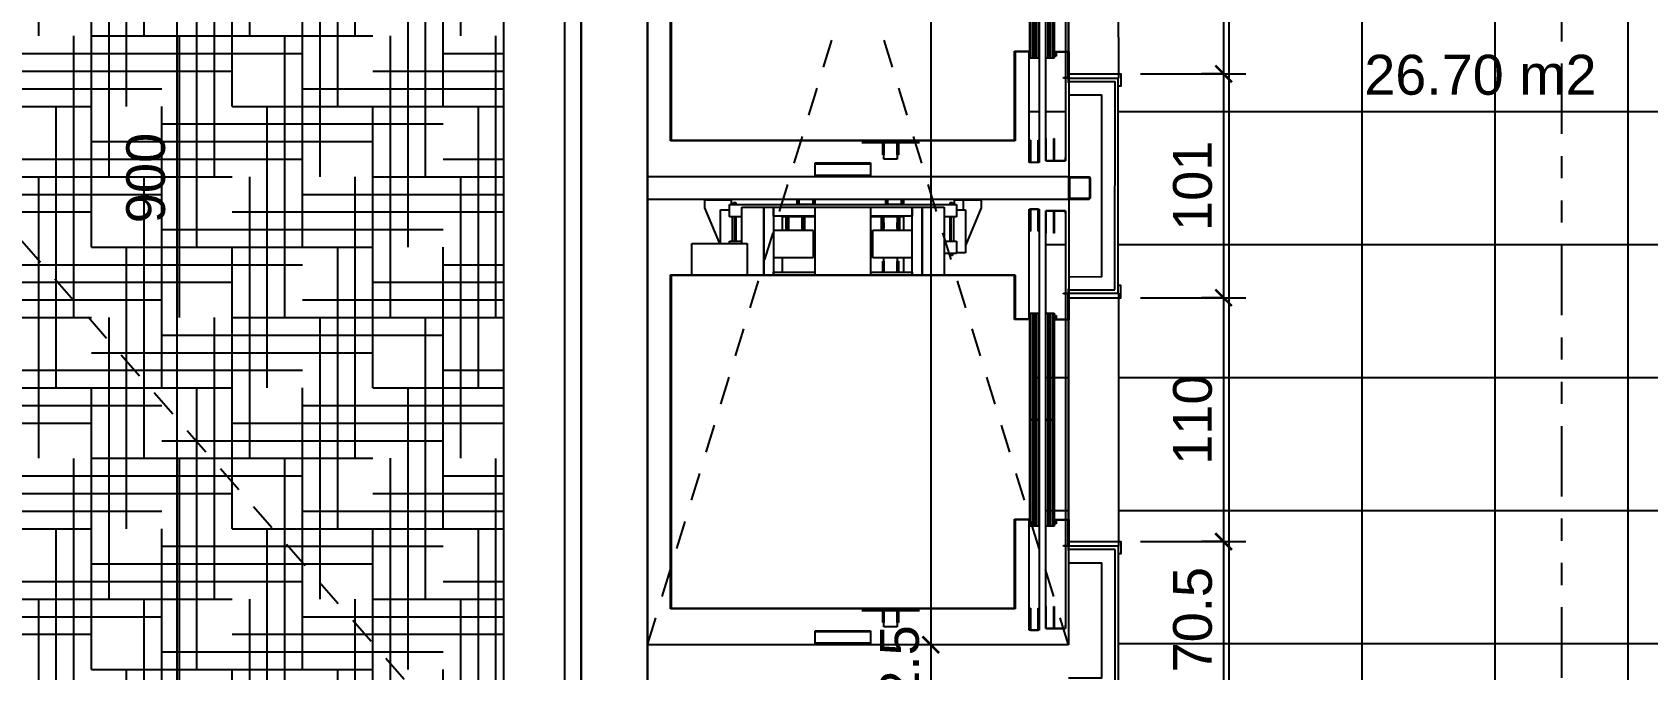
# Model space of a CAD drawing. Header units: millimetres. Extents: x 567.3 to 666.1, y 518.3 to 578.
# Drawn here: x 608.7 to 615.99, y 557.53 to 560.4 of the extents above; entities that cross this region are included whole.
import ezdxf
from ezdxf.enums import TextEntityAlignment as Align

# ---------------------------------------------------------------- set-up
doc = ezdxf.new("R2010")
doc.units = ezdxf.units.MM
doc.header["$LTSCALE"] = 0.01
for name, pattern in [('CONTINUA', [0]), ('TRAZOS', [19.05, 12.7, -6.35]), ('VALS', [63.5, 31.75, -6.35, 6.35, -6.35, 6.35, -6.35])]:
    doc.linetypes.add(name, pattern=pattern)
doc.layers.get('0').update_dxf_attribs({"linetype": 'CONTINUOUS'})
doc.layers.get('DEFPOINTS').update_dxf_attribs({"linetype": 'CONTINUOUS'})
for name, color, linetype in [('100-TEXTOS-SUP', 2, 'CONTINUOUS'), ('ASCENSORES', 1, 'CONTINUOUS'), ('AUXILIAR', 1, 'TRAZOS'), ('COTAS', 7, 'CONTINUOUS'), ('COTAS INTERIORES', 7, 'CONTINUOUS'), ('EJES', 6, 'VALS'), ('ESTRUCTURA', 3, 'CONTINUOUS'), ('JARDIN-TRAMA', 253, 'CONTINUOUS'), ('MUROS', 7, 'CONTINUOUS'), ('PAV-INT-GRANITO', 253, 'CONTINUOUS'), ('PENDIENTES', 252, 'TRAZOS'), ('PERIFLES', 2, 'CONTINUOUS'), ('PLADUR', 2, 'CONTINUOUS'), ('PROYECCION', 4, 'CONTINUOUS'), ('REV-ACERO-INOX', 6, 'CONTINUOUS'), ('REVESTIMIENTOS', 4, 'CONTINUOUS'), ('URBANIZACION', 4, 'CONTINUOUS')]:
    doc.layers.add(name, color=color, linetype=linetype)
doc.styles.add('ARIAL', font='arial.ttf')
doc.styles.add('USOS', font='arial.ttf')
doc.dimstyles.new('GOP1-100', dxfattribs={"dimscale": 0.1, "dimtxt": 1.75, "dimasz": 0.75, "dimexe": 1, "dimexo": 1, "dimgap": 0.5, "dimtad": 1, "dimdec": 1, "dimlfac": 100, "dimdsep": 46, "dimtxsty": 'ARIAL', "dimblk1": 'ARCHTICK', "dimblk2": 'ARCHTICK', "dimsah": 1, "dimcen": 3, "dimdle": 1, "dimclrd": 1, "dimclre": 1, "dimclrt": 256, "dimadec": 0, "dimazin": 0, "dimtfac": 1.5, "dimtdec": 1, "dimtmove": 0, "dimatfit": 0, "dimldrblk": 'ARCHTICK', "dimfxl": 0, "dimtvp": 2.8125, "dimtolj": 1, "dimtzin": 0, "dimarcsym": 0})
pattern_1 = [(0, (607.50004, 555.24694), (0, 0.6), []), (90, (607.50004, 555.24694), (-0.6, 4e-17), [])]

# ---------------------------------------------------------------- blocks, each defined once
blk = doc.blocks.new('_ARCHTICK')
at = {"color": 0, "linetype": 'ByBlock', "const_width": 0.15}
blk.add_lwpolyline([(-0.5, -0.5), (0.5, 0.5)], dxfattribs=at)
blk = doc.blocks.new('*D97')
at = {"layer": 'COTAS INTERIORES', "color": 1, "lineweight": -2, "transparency": 16777216}
for p, q in [((612.753, 563.9719), (612.753, 557.5419)), ((612.773, 563.8719), (612.653, 563.8719)), ((612.773, 557.6419), (612.653, 557.6419))]:
    blk.add_line(p, q, dxfattribs=at)
at = {"layer": 'DEFPOINTS', "color": 0, "transparency": 16777216}
for p in [(613.375, 563.8719), (612.753, 557.6419), (613.375, 557.6419)]:
    blk.add_point(p, dxfattribs=at)
at = {"layer": 'COTAS INTERIORES', "color": 1, "lineweight": -2, "transparency": 16777216, "xscale": 0.07500000000000001, "yscale": 0.07500000000000001, "zscale": 0.07500000000000001}
for p, rotation in [((612.753, 563.8719), 90), ((612.753, 557.6419), 270)]:
    blk.add_blockref('_ARCHTICK', p, dxfattribs=dict(at, rotation=rotation))
at = {"layer": 'COTAS INTERIORES', "transparency": 16777216, "insert": (612.6136, 560.7569), "char_height": 0.175, "attachment_point": 5, "rotation": 90, "style": 'ARIAL'}
blk.add_mtext('\\A1;623', dxfattribs=at)
blk = doc.blocks.new('*D98')
at = {"layer": 'COTAS INTERIORES', "color": 1, "lineweight": -2, "transparency": 16777216}
for p, q in [((612.753, 557.7419), (612.753, 557.3169)), ((612.773, 557.6419), (612.653, 557.6419)), ((612.773, 557.4169), (612.653, 557.4169))]:
    blk.add_line(p, q, dxfattribs=at)
at = {"layer": 'DEFPOINTS', "color": 0, "transparency": 16777216}
for p in [(613.375, 557.6419), (612.753, 557.4169), (613.225, 557.4169)]:
    blk.add_point(p, dxfattribs=at)
at = {"layer": 'COTAS INTERIORES', "color": 1, "lineweight": -2, "transparency": 16777216, "xscale": 0.07500000000000001, "yscale": 0.07500000000000001, "zscale": 0.07500000000000001}
for p, rotation in [((612.753, 557.6419), 90), ((612.753, 557.4169), 270)]:
    blk.add_blockref('_ARCHTICK', p, dxfattribs=dict(at, rotation=rotation))
at = {"layer": 'COTAS INTERIORES', "transparency": 16777216, "insert": (612.6136, 557.4919), "char_height": 0.175, "attachment_point": 5, "rotation": 90, "style": 'ARIAL'}
blk.add_mtext('\\A1;22.5', dxfattribs=at)
blk = doc.blocks.new('A$C58104EDD')
for p, q in [((0.258, -0.049), (0.258, -0.045)), ((0.258, -0.049), (0.378, -0.049)), ((0.258, -0.084), (0.258, -0.049)), ((0.378, -0.049), (0.258, -0.049)), ((0.37, -0.125), (0.37, -0.07)), ((0.37, -0.07), (1.394, -0.07)), ((0.378, -0.045), (0.378, -0.049)), ((0.378, -0.049), (0.378, -0.07)), ((0.388, -0.07), (0.388, -0.06)), ((0.388, -0.06), (0.398, -0.06)), ((0.398, -0.06), (0.398, -0.07)), ((0.675, -0.05), (0.675, -0.045)), ((0.675, -0.07), (0.675, -0.05)), ((0.675, -0.05), (0.683, -0.05)), ((0.683, -0.05), (0.675, -0.05)), ((0.683, -0.07), (0.675, -0.07)), ((0.683, -0.045), (0.683, -0.05)), ((0.683, -0.07), (0.683, -0.045)), ((0.683, -0.05), (0.683, -0.07)), ((0.747, -0.07), (0.683, -0.07)), ((0.747, -0.05), (0.747, -0.045)), ((0.747, -0.045), (0.747, -0.07)), ((0.747, -0.07), (0.747, -0.05)), ((0.747, -0.05), (0.755, -0.05)), ((0.755, -0.05), (0.747, -0.05)), ((0.755, -0.07), (0.747, -0.07)), ((0.755, -0.045), (0.755, -0.05)), ((0.755, -0.05), (0.755, -0.07)), ((1.075, -0.07), (1.075, -0.05)), ((1.083, -0.07), (1.075, -0.07)), ((1.083, -0.07), (1.083, -0.045)), ((1.083, -0.05), (1.083, -0.07)), ((1.147, -0.07), (1.083, -0.07)), ((1.147, -0.045), (1.147, -0.07)), ((1.147, -0.07), (1.147, -0.05)), ((1.155, -0.07), (1.147, -0.07)), ((1.155, -0.05), (1.155, -0.07)), ((1.366, -0.07), (1.366, -0.06)), ((1.366, -0.06), (1.376, -0.06)), ((1.376, -0.06), (1.376, -0.07)), ((1.386, -0.049), (1.386, -0.045)), ((1.386, -0.07), (1.386, -0.049)), ((1.386, -0.049), (1.506, -0.049)), ((1.506, -0.049), (1.386, -0.049)), ((1.394, -0.07), (1.394, -0.125)), ((1.506, -0.045), (1.506, -0.049)), ((1.506, -0.049), (1.506, -0.084)), ((0.3258, -0.245), (0.258, -0.084)), ((0.3295, -0.245), (0.3295, -0.093)), ((0.3295, -0.093), (0.37, -0.093)), ((0.425, -0.125), (0.37, -0.125)), ((0.383, -0.235), (0.383, -0.125)), ((0.393, -0.125), (0.393, -0.235)), ((0.398, -0.125), (0.398, -0.235)), ((0.425, -0.245), (0.425, -0.082)), ((0.425, -0.082), (0.525, -0.082)), ((0.525, -0.387), (0.525, -0.082)), ((0.525, -0.082), (0.569, -0.082)), ((0.525, -0.082), (0.525, -0.387)), ((0.569, -0.082), (0.569, -0.387)), ((0.569, -0.0835), (0.569, -0.082)), ((0.569, -0.082), (0.757, -0.082)), ((0.569, -0.0879), (0.569, -0.0835)), ((0.569, -0.0943), (0.569, -0.0879)), ((0.569, -0.102), (0.569, -0.0943)), ((0.569, -0.1097), (0.569, -0.102)), ((0.569, -0.1161), (0.569, -0.1097)), ((0.569, -0.1205), (0.569, -0.1161)), ((0.569, -0.122), (0.569, -0.1205)), ((0.757, -0.122), (0.569, -0.122)), ((0.607, -0.122), (0.607, -0.1855)), ((0.757, -0.125), (0.607, -0.125)), ((0.626, -0.1855), (0.626, -0.125)), ((0.632, -0.1505), (0.632, -0.125)), ((0.632, -0.125), (0.632, -0.1855)), ((0.637, -0.1343), (0.637, -0.125)), ((0.637, -0.163), (0.637, -0.1343)), ((0.697, -0.125), (0.697, -0.1343)), ((0.697, -0.1343), (0.697, -0.163)), ((0.702, -0.1855), (0.702, -0.125)), ((0.702, -0.125), (0.702, -0.1505)), ((0.708, -0.125), (0.708, -0.1855)), ((0.757, -0.387), (0.757, -0.082)), ((0.757, -0.082), (1.007, -0.082)), ((1.007, -0.082), (1.195, -0.082)), ((1.007, -0.082), (1.007, -0.387)), ((1.195, -0.122), (1.007, -0.122)), ((1.157, -0.125), (1.007, -0.125)), ((1.056, -0.1855), (1.056, -0.125)), ((1.062, -0.125), (1.062, -0.1855)), ((1.062, -0.1505), (1.062, -0.125)), ((1.067, -0.1343), (1.067, -0.125)), ((1.067, -0.163), (1.067, -0.1343)), ((1.127, -0.125), (1.127, -0.1343)), ((1.127, -0.1343), (1.127, -0.163)), ((1.132, -0.125), (1.132, -0.1505)), ((1.132, -0.1855), (1.132, -0.125)), ((1.138, -0.125), (1.138, -0.1855)), ((1.157, -0.1855), (1.157, -0.122)), ((1.195, -0.387), (1.195, -0.082)), ((1.195, -0.082), (1.239, -0.082)), ((1.195, -0.082), (1.195, -0.0835)), ((1.195, -0.0835), (1.195, -0.0879)), ((1.195, -0.0879), (1.195, -0.0943)), ((1.195, -0.0943), (1.195, -0.102)), ((1.195, -0.102), (1.195, -0.1097)), ((1.195, -0.1097), (1.195, -0.1161)), ((1.195, -0.1161), (1.195, -0.1205)), ((1.195, -0.1205), (1.195, -0.122)), ((1.239, -0.082), (1.239, -0.387)), ((1.239, -0.387), (1.239, -0.082)), ((1.239, -0.082), (1.339, -0.082)), ((1.339, -0.082), (1.339, -0.387)), ((1.394, -0.125), (1.339, -0.125)), ((1.366, -0.235), (1.366, -0.125)), ((1.371, -0.235), (1.371, -0.125)), ((1.381, -0.125), (1.381, -0.235)), ((1.394, -0.093), (1.4345, -0.093)), ((1.506, -0.084), (1.4345, -0.2538)), ((1.4345, -0.093), (1.4345, -0.288)), ((1.722, -0.567), (1.722, -0.09)), ((1.722, -0.09), (1.767, -0.09)), ((1.767, -0.09), (1.767, -1.99)), ((1.797, -0.098), (1.887, -0.098)), ((1.8869, -0.0981), (1.7971, -0.0981)), ((1.8869, -0.108), (1.8869, -0.0981)), ((1.887, -0.108), (1.8869, -0.108)), ((1.887, -0.098), (1.887, -0.108)), ((1.887, -0.108), (1.887, -0.47)), ((0.569, -0.1855), (0.747, -0.1855)), ((0.632, -0.1514), (0.632, -0.1505)), ((0.632, -0.1505), (0.637, -0.1505)), ((0.632, -0.1542), (0.632, -0.1514)), ((0.632, -0.1582), (0.632, -0.1542)), ((0.632, -0.163), (0.632, -0.1582)), ((0.632, -0.1678), (0.632, -0.163)), ((0.632, -0.1718), (0.632, -0.1678)), ((0.632, -0.1745), (0.632, -0.1718)), ((0.632, -0.1755), (0.632, -0.1745)), ((0.632, -0.1855), (0.632, -0.1755)), ((0.637, -0.1755), (0.632, -0.1755)), ((0.637, -0.1855), (0.637, -0.163)), ((0.697, -0.1505), (0.702, -0.1505)), ((0.697, -0.163), (0.697, -0.1855)), ((0.702, -0.1755), (0.697, -0.1755)), ((0.702, -0.1505), (0.702, -0.1514)), ((0.702, -0.1514), (0.702, -0.1542)), ((0.702, -0.1542), (0.702, -0.1582)), ((0.702, -0.1582), (0.702, -0.163)), ((0.702, -0.163), (0.702, -0.1678)), ((0.702, -0.1678), (0.702, -0.1718)), ((0.702, -0.1718), (0.702, -0.1745)), ((0.702, -0.1745), (0.702, -0.1755)), ((0.702, -0.1755), (0.702, -0.1855)), ((0.747, -0.1855), (0.747, -0.1903)), ((0.747, -0.1903), (0.747, -0.2038)), ((0.747, -0.2038), (0.747, -0.2241)), ((1.017, -0.1903), (1.017, -0.1855)), ((1.017, -0.1855), (1.195, -0.1855)), ((1.017, -0.2038), (1.017, -0.1903)), ((1.017, -0.2241), (1.017, -0.2038)), ((1.062, -0.1514), (1.062, -0.1505)), ((1.062, -0.1505), (1.067, -0.1505)), ((1.062, -0.1542), (1.062, -0.1514)), ((1.062, -0.1582), (1.062, -0.1542)), ((1.062, -0.163), (1.062, -0.1582)), ((1.062, -0.1678), (1.062, -0.163)), ((1.062, -0.1718), (1.062, -0.1678)), ((1.062, -0.1745), (1.062, -0.1718)), ((1.062, -0.1755), (1.062, -0.1745)), ((1.062, -0.1855), (1.062, -0.1755)), ((1.067, -0.1755), (1.062, -0.1755)), ((1.067, -0.1505), (1.067, -0.1514)), ((1.067, -0.1514), (1.067, -0.1542)), ((1.067, -0.1542), (1.067, -0.1582)), ((1.067, -0.1582), (1.067, -0.163)), ((1.067, -0.163), (1.067, -0.1678)), ((1.067, -0.1855), (1.067, -0.163)), ((1.067, -0.1678), (1.067, -0.1718)), ((1.067, -0.1718), (1.067, -0.1745)), ((1.067, -0.1745), (1.067, -0.1755)), ((1.127, -0.1514), (1.127, -0.1505)), ((1.127, -0.1505), (1.132, -0.1505)), ((1.127, -0.1542), (1.127, -0.1514)), ((1.127, -0.1582), (1.127, -0.1542)), ((1.127, -0.163), (1.127, -0.1582)), ((1.127, -0.1678), (1.127, -0.163)), ((1.127, -0.163), (1.127, -0.1855)), ((1.127, -0.1718), (1.127, -0.1678)), ((1.127, -0.1745), (1.127, -0.1718)), ((1.127, -0.1755), (1.127, -0.1745)), ((1.132, -0.1755), (1.127, -0.1755)), ((1.132, -0.1505), (1.132, -0.1514)), ((1.132, -0.1514), (1.132, -0.1542)), ((1.132, -0.1542), (1.132, -0.1582)), ((1.132, -0.1582), (1.132, -0.163)), ((1.132, -0.163), (1.132, -0.1678)), ((1.132, -0.1678), (1.132, -0.1718)), ((1.132, -0.1718), (1.132, -0.1745)), ((1.132, -0.1745), (1.132, -0.1755)), ((1.132, -0.1755), (1.132, -0.1855)), ((0.2, -0.387), (0.2, -0.245)), ((0.2, -0.245), (0.45, -0.245)), ((0.2, -0.387), (0.2, -0.245)), ((0.2, -0.245), (0.45, -0.245)), ((0.37, -0.245), (0.37, -0.235)), ((0.37, -0.235), (0.425, -0.235)), ((0.45, -0.245), (0.45, -0.387)), ((0.45, -0.245), (0.45, -0.387)), ((0.747, -0.2241), (0.747, -0.248)), ((0.747, -0.228), (0.757, -0.228)), ((0.747, -0.248), (0.747, -0.2719)), ((0.757, -0.268), (0.747, -0.268)), ((0.747, -0.2719), (0.747, -0.2922)), ((0.757, -0.29), (0.747, -0.29)), ((1.007, -0.228), (1.017, -0.228)), ((1.017, -0.268), (1.007, -0.268)), ((1.017, -0.29), (1.007, -0.29)), ((1.017, -0.248), (1.017, -0.2241)), ((1.017, -0.2719), (1.017, -0.248)), ((1.017, -0.2922), (1.017, -0.2719)), ((1.339, -0.235), (1.394, -0.235)), ((1.394, -0.29), (1.339, -0.29)), ((1.366, -0.3), (1.366, -0.29)), ((1.376, -0.29), (1.376, -0.3)), ((1.394, -0.235), (1.394, -0.29)), ((1.4345, -0.288), (1.394, -0.288)), ((0.747, -0.3105), (0.569, -0.3105)), ((0.607, -0.3105), (0.607, -0.374)), ((0.747, -0.2922), (0.747, -0.3057)), ((0.747, -0.3057), (0.747, -0.3105)), ((1.017, -0.3057), (1.017, -0.2922)), ((1.017, -0.3105), (1.017, -0.3057)), ((1.195, -0.3105), (1.017, -0.3105)), ((1.062, -0.3292), (1.062, -0.325)), ((1.062, -0.325), (1.067, -0.325)), ((1.062, -0.3411), (1.062, -0.3292)), ((1.062, -0.3589), (1.062, -0.3411)), ((1.062, -0.374), (1.062, -0.3589)), ((1.067, -0.3107), (1.067, -0.3105)), ((1.067, -0.327), (1.067, -0.3107)), ((1.067, -0.325), (1.067, -0.3292)), ((1.067, -0.3513), (1.067, -0.327)), ((1.067, -0.3292), (1.067, -0.3411)), ((1.067, -0.3411), (1.067, -0.3589)), ((1.067, -0.374), (1.067, -0.3513)), ((1.067, -0.3589), (1.067, -0.374)), ((1.127, -0.3105), (1.127, -0.3107)), ((1.127, -0.3107), (1.127, -0.327)), ((1.127, -0.3292), (1.127, -0.325)), ((1.127, -0.325), (1.132, -0.325)), ((1.127, -0.327), (1.127, -0.3513)), ((1.127, -0.3411), (1.127, -0.3292)), ((1.127, -0.3589), (1.127, -0.3411)), ((1.127, -0.3513), (1.127, -0.374)), ((1.127, -0.374), (1.127, -0.3589)), ((1.132, -0.325), (1.132, -0.3292)), ((1.132, -0.3292), (1.132, -0.3411)), ((1.132, -0.3411), (1.132, -0.3589)), ((1.132, -0.3589), (1.132, -0.374)), ((1.157, -0.374), (1.157, -0.3105)), ((1.376, -0.3), (1.366, -0.3)), ((0.569, -0.3755), (0.569, -0.374)), ((0.569, -0.374), (0.757, -0.374)), ((0.569, -0.3799), (0.569, -0.3755)), ((0.569, -0.3863), (0.569, -0.3799)), ((1.007, -0.374), (1.195, -0.374)), ((1.195, -0.374), (1.195, -0.3755)), ((1.195, -0.3755), (1.195, -0.3799)), ((1.195, -0.3799), (1.195, -0.3863)), ((1.887, -0.473), (1.887, -0.587)), ((1.9, -0.47), (1.9, -0.45)), ((1.7363, -0.56), (1.7363, -1.039)), ((1.7455, -0.56), (1.7455, -1.039)), ((1.7548, -0.56), (1.7548, -1.039)), ((1.8066, -0.56), (1.8066, -1.039)), ((1.8163, -0.56), (1.8163, -1.039)), ((1.8259, -0.56), (1.8259, -1.039)), ((1.887, -0.59), (1.887, -1.49)), ((1.9, -1.49), (1.9, -0.59)), ((1.7363, -1.041), (1.7363, -1.52)), ((1.7455, -1.041), (1.7455, -1.52)), ((1.7548, -1.041), (1.7548, -1.52)), ((1.8066, -1.041), (1.8066, -1.52)), ((1.8163, -1.041), (1.8163, -1.52)), ((1.8259, -1.041), (1.8259, -1.52)), ((1.722, -1.99), (1.722, -1.51)), ((1.797, -1.967), (1.797, -1.5199)), ((1.887, -1.493), (1.887, -1.607)), ((1.887, -1.61), (1.887, -1.967)), ((1.9, -1.63), (1.9, -1.61)), ((1.062, -1.9), (1.062, -1.893)), ((1.067, -1.893), (1.067, -1.9)), ((1.067, -1.9), (1.067, -1.893)), ((1.127, -1.9), (1.127, -1.893)), ((1.127, -1.893), (1.127, -1.9)), ((1.132, -1.893), (1.132, -1.9)), ((0.967, -1.9), (1.227, -1.9)), ((1.062, -1.921), (1.062, -1.9)), ((1.062, -1.9389), (1.062, -1.921)), ((1.062, -1.9508), (1.062, -1.9389)), ((1.062, -1.955), (1.062, -1.9508)), ((1.067, -1.955), (1.062, -1.955)), ((1.067, -1.9), (1.067, -1.921)), ((1.067, -1.9287), (1.067, -1.9)), ((1.067, -1.921), (1.067, -1.9389)), ((1.067, -1.953), (1.067, -1.9287)), ((1.067, -1.9389), (1.067, -1.9508)), ((1.067, -1.9508), (1.067, -1.955)), ((1.067, -1.9693), (1.067, -1.953)), ((1.127, -1.921), (1.127, -1.9)), ((1.127, -1.9), (1.127, -1.9287)), ((1.127, -1.9389), (1.127, -1.921)), ((1.127, -1.9287), (1.127, -1.953)), ((1.127, -1.9508), (1.127, -1.9389)), ((1.127, -1.955), (1.127, -1.9508)), ((1.127, -1.953), (1.127, -1.9693)), ((1.132, -1.955), (1.127, -1.955)), ((1.132, -1.9), (1.132, -1.921)), ((1.132, -1.921), (1.132, -1.9389)), ((1.132, -1.9389), (1.132, -1.9508)), ((1.132, -1.9508), (1.132, -1.955)), ((0.757, -1.996), (0.757, -1.992)), ((0.757, -1.992), (1.007, -1.992)), ((0.757, -2.0485), (0.757, -1.996)), ((0.757, -1.996), (1.007, -1.996)), ((1.007, -1.996), (0.757, -1.996)), ((1.007, -1.992), (1.007, -1.996)), ((1.007, -1.996), (1.007, -2.0485)), ((1.067, -1.975), (1.067, -1.9693)), ((1.127, -1.975), (1.067, -1.975)), ((1.127, -1.9693), (1.127, -1.975)), ((1.767, -1.99), (1.722, -1.99)), ((1.887, -1.982), (1.797, -1.982)), ((1.7971, -1.9819), (1.8869, -1.9819)), ((0.757, -2.055), (0.757, -2.0485)), ((1.007, -2.0485), (0.757, -2.0485)), ((1.007, -2.055), (0.757, -2.055)), ((1.007, -2.0485), (1.007, -2.055))]:
    blk.add_line(p, q)
at = {"layer": 'ASCENSORES'}
for p, q in [((0.258, -0.045), (0.378, -0.045)), ((0.378, -0.045), (0.675, -0.045)), ((0.755, -0.045), (1.075, -0.045)), ((1.075, -0.05), (1.075, -0.045)), ((1.075, -0.05), (1.083, -0.05)), ((1.083, -0.05), (1.075, -0.05)), ((1.083, -0.045), (1.083, -0.05)), ((1.147, -0.05), (1.147, -0.045)), ((1.147, -0.05), (1.155, -0.05)), ((1.155, -0.05), (1.147, -0.05)), ((1.155, -0.045), (1.386, -0.045)), ((1.155, -0.045), (1.155, -0.05)), ((1.386, -0.045), (1.506, -0.045)), ((1.727, -0.19), (1.727, -0.09)), ((1.727, -0.09), (1.764, -0.09)), ((1.728, -0.091), (1.728, -0.19)), ((1.763, -0.091), (1.728, -0.091)), ((1.763, -0.19), (1.763, -0.091)), ((1.764, -0.09), (1.764, -0.19)), ((1.797, -0.108), (1.797, -0.098)), ((1.797, -0.198), (1.797, -0.098)), ((1.797, -0.098), (1.8355, -0.098)), ((1.7971, -0.108), (1.797, -0.108)), ((1.797, -0.56), (1.797, -0.108)), ((1.7971, -0.0981), (1.7971, -0.108)), ((1.798, -0.099), (1.798, -0.198)), ((1.8345, -0.099), (1.798, -0.099)), ((1.8345, -0.198), (1.8345, -0.099)), ((1.8355, -0.098), (1.8355, -0.198)), ((1.728, -0.19), (1.727, -0.19)), ((1.764, -0.19), (1.763, -0.19)), ((1.798, -0.198), (1.797, -0.198)), ((1.8355, -0.198), (1.8345, -0.198)), ((0.104, -0.387), (0.2, -0.387)), ((0.104, -1.893), (0.104, -0.387)), ((0.2, -0.39), (0.107, -0.39)), ((0.107, -0.39), (0.107, -1.89)), ((0.2, -0.387), (1.6585, -0.387)), ((1.6585, -0.39), (0.2, -0.39)), ((1.657, -0.5885), (1.657, -0.3885)), ((1.657, -0.3885), (1.66, -0.3885)), ((1.6585, -0.387), (1.6585, -0.39)), ((1.66, -0.3885), (1.66, -0.5855)), ((1.877, -0.473), (1.877, -0.47)), ((1.877, -0.47), (1.902, -0.47)), ((1.899, -0.473), (1.877, -0.473)), ((1.899, -0.587), (1.899, -0.473)), ((1.902, -0.47), (1.902, -0.59)), ((1.722, -0.5855), (1.722, -0.567)), ((1.722, -0.567), (1.725, -0.567)), ((1.725, -0.567), (1.725, -0.5885)), ((1.727, -1.0389), (1.727, -0.56)), ((1.727, -0.56), (1.764, -0.56)), ((1.764, -0.56), (1.764, -1.0389)), ((1.797, -1.0389), (1.797, -0.56)), ((1.797, -0.56), (1.8355, -0.56)), ((1.8355, -0.56), (1.8355, -1.0389)), ((1.842, -0.59), (1.842, -0.57)), ((1.842, -0.57), (1.845, -0.57)), ((1.845, -0.57), (1.845, -0.587)), ((1.725, -0.5885), (1.657, -0.5885)), ((1.66, -0.5855), (1.722, -0.5855)), ((1.7235, -0.5885), (1.7235, -1.4885)), ((1.902, -0.59), (1.842, -0.59)), ((1.845, -0.587), (1.899, -0.587)), ((1.9, -0.59), (1.9, -1.49)), ((1.764, -1.0389), (1.727, -1.0389)), ((1.727, -1.5199), (1.727, -1.041)), ((1.727, -1.041), (1.764, -1.041)), ((1.764, -1.041), (1.764, -1.5199)), ((1.797, -1.041), (1.797, -1.0389)), ((1.8355, -1.0389), (1.797, -1.0389)), ((1.797, -1.5199), (1.797, -1.041)), ((1.797, -1.041), (1.8355, -1.041)), ((1.8355, -1.041), (1.8355, -1.5199)), ((1.657, -1.4885), (1.725, -1.4885)), ((1.657, -1.89), (1.657, -1.4885)), ((1.722, -1.4915), (1.66, -1.4915)), ((1.66, -1.4915), (1.66, -1.893)), ((1.722, -1.51), (1.722, -1.4915)), ((1.725, -1.51), (1.722, -1.51)), ((1.725, -1.4885), (1.725, -1.51)), ((1.764, -1.5199), (1.727, -1.5199)), ((1.8355, -1.5199), (1.797, -1.5199)), ((1.842, -1.49), (1.902, -1.49)), ((1.842, -1.51), (1.842, -1.49)), ((1.845, -1.51), (1.842, -1.51)), ((1.899, -1.493), (1.845, -1.493)), ((1.845, -1.493), (1.845, -1.51)), ((1.899, -1.607), (1.899, -1.493)), ((1.902, -1.49), (1.902, -1.61)), ((1.877, -1.61), (1.877, -1.607)), ((1.877, -1.607), (1.899, -1.607)), ((1.902, -1.61), (1.877, -1.61)), ((1.66, -1.893), (0.104, -1.893)), ((0.107, -1.89), (1.657, -1.89)), ((1.727, -1.99), (1.727, -1.89)), ((1.727, -1.89), (1.728, -1.89)), ((1.728, -1.89), (1.728, -1.989)), ((1.763, -1.989), (1.763, -1.89)), ((1.763, -1.89), (1.764, -1.89)), ((1.764, -1.89), (1.764, -1.99)), ((1.797, -1.982), (1.797, -1.882)), ((1.797, -1.882), (1.798, -1.882)), ((1.798, -1.882), (1.798, -1.981)), ((1.8345, -1.981), (1.8345, -1.882)), ((1.8345, -1.882), (1.8355, -1.882)), ((1.8355, -1.882), (1.8355, -1.982)), ((1.797, -1.967), (1.7971, -1.967)), ((1.797, -1.982), (1.797, -1.967)), ((1.7971, -1.967), (1.7971, -1.9819)), ((1.8869, -1.967), (1.887, -1.967)), ((1.8869, -1.9819), (1.8869, -1.967)), ((1.887, -1.967), (1.887, -1.982)), ((1.764, -1.99), (1.727, -1.99)), ((1.728, -1.989), (1.763, -1.989)), ((1.8355, -1.982), (1.797, -1.982)), ((1.798, -1.981), (1.8345, -1.981))]:
    blk.add_line(p, q, dxfattribs=at)
blk = doc.blocks.new('*D52')
at = {"layer": 'COTAS', "color": 1, "lineweight": -2, "transparency": 16777216}
for p, q in [((609.3502, 564.3469), (609.3502, 555.1469)), ((610.0502, 564.2469), (609.2502, 564.2469)), ((610.0502, 555.2469), (609.2502, 555.2469))]:
    blk.add_line(p, q, dxfattribs=at)
at = {"layer": 'DEFPOINTS', "color": 0, "transparency": 16777216}
for p in [(611.1, 564.2469), (609.3502, 555.2469), (611.1, 555.2469)]:
    blk.add_point(p, dxfattribs=at)
at = {"layer": 'COTAS', "color": 1, "lineweight": -2, "transparency": 16777216, "xscale": 0.07500000000000001, "yscale": 0.07500000000000001, "zscale": 0.07500000000000001}
for p, rotation in [((609.3502, 564.2469), 90), ((609.3502, 555.2469), 270)]:
    blk.add_blockref('_ARCHTICK', p, dxfattribs=dict(at, rotation=rotation))
at = {"layer": 'COTAS', "transparency": 16777216, "insert": (609.2108, 559.7469), "char_height": 0.175, "attachment_point": 5, "rotation": 90, "style": 'ARIAL'}
blk.add_mtext('\\A1;900', dxfattribs=at)
blk = doc.blocks.new('*D73')
at = {"layer": 'COTAS INTERIORES', "color": 1, "lineweight": -2, "transparency": 16777216}
for p, q in [((614.075, 561.4169), (614.075, 560.1169)), ((614.075, 561.3169), (613.975, 561.3169)), ((614.075, 560.2169), (613.975, 560.2169))]:
    blk.add_line(p, q, dxfattribs=at)
at = {"layer": 'DEFPOINTS', "color": 0, "transparency": 16777216}
for p in [(614.075, 561.3169), (614.075, 560.2169), (614.075, 560.2169)]:
    blk.add_point(p, dxfattribs=at)
at = {"layer": 'COTAS INTERIORES', "color": 1, "lineweight": -2, "transparency": 16777216, "xscale": 0.07500000000000001, "yscale": 0.07500000000000001, "zscale": 0.07500000000000001}
for p, rotation in [((614.075, 561.3169), 90), ((614.075, 560.2169), 270)]:
    blk.add_blockref('_ARCHTICK', p, dxfattribs=dict(at, rotation=rotation))
at = {"layer": 'COTAS INTERIORES', "transparency": 16777216, "insert": (613.9357, 560.7669), "char_height": 0.175, "attachment_point": 5, "rotation": 90, "style": 'ARIAL'}
blk.add_mtext('\\A1;110', dxfattribs=at)
blk = doc.blocks.new('*D74')
at = {"layer": 'COTAS INTERIORES', "color": 1, "lineweight": -2, "transparency": 16777216}
for p, q in [((614.075, 560.3169), (614.075, 559.1069)), ((613.7, 560.2169), (614.175, 560.2169)), ((613.7, 559.2069), (614.175, 559.2069))]:
    blk.add_line(p, q, dxfattribs=at)
at = {"layer": 'DEFPOINTS', "color": 0, "transparency": 16777216}
for p in [(613.6, 560.2169), (613.6, 559.2069), (614.075, 559.2069)]:
    blk.add_point(p, dxfattribs=at)
at = {"layer": 'COTAS INTERIORES', "color": 1, "lineweight": -2, "transparency": 16777216, "xscale": 0.07500000000000001, "yscale": 0.07500000000000001, "zscale": 0.07500000000000001}
for p, rotation in [((614.075, 560.2169), 90), ((614.075, 559.2069), 270)]:
    blk.add_blockref('_ARCHTICK', p, dxfattribs=dict(at, rotation=rotation))
at = {"layer": 'COTAS INTERIORES', "transparency": 16777216, "insert": (613.9357, 559.7119), "char_height": 0.175, "attachment_point": 5, "rotation": 90, "style": 'ARIAL'}
blk.add_mtext('\\A1;101', dxfattribs=at)
blk = doc.blocks.new('*D75')
at = {"layer": 'COTAS INTERIORES', "color": 1, "lineweight": -2, "transparency": 16777216}
for p, q in [((614.075, 559.3069), (614.075, 558.0069)), ((614.075, 559.2069), (613.975, 559.2069)), ((614.075, 558.1069), (613.975, 558.1069))]:
    blk.add_line(p, q, dxfattribs=at)
at = {"layer": 'DEFPOINTS', "color": 0, "transparency": 16777216}
for p in [(614.075, 559.2069), (614.075, 558.1069), (614.075, 558.1069)]:
    blk.add_point(p, dxfattribs=at)
at = {"layer": 'COTAS INTERIORES', "color": 1, "lineweight": -2, "transparency": 16777216, "xscale": 0.07500000000000001, "yscale": 0.07500000000000001, "zscale": 0.07500000000000001}
for p, rotation in [((614.075, 559.2069), 90), ((614.075, 558.1069), 270)]:
    blk.add_blockref('_ARCHTICK', p, dxfattribs=dict(at, rotation=rotation))
at = {"layer": 'COTAS INTERIORES', "transparency": 16777216, "insert": (613.9357, 558.6569), "char_height": 0.175, "attachment_point": 5, "rotation": 90, "style": 'ARIAL'}
blk.add_mtext('\\A1;110', dxfattribs=at)
blk = doc.blocks.new('*D76')
at = {"layer": 'COTAS INTERIORES', "color": 1, "lineweight": -2, "transparency": 16777216}
for p, q in [((614.075, 558.2069), (614.075, 557.3024)), ((613.7, 558.1069), (614.175, 558.1069)), ((613.7, 557.4024), (614.175, 557.4024))]:
    blk.add_line(p, q, dxfattribs=at)
at = {"layer": 'DEFPOINTS', "color": 0, "transparency": 16777216}
for p in [(613.6, 558.1069), (613.6, 557.4024), (614.075, 557.4024)]:
    blk.add_point(p, dxfattribs=at)
at = {"layer": 'COTAS INTERIORES', "color": 1, "lineweight": -2, "transparency": 16777216, "xscale": 0.07500000000000001, "yscale": 0.07500000000000001, "zscale": 0.07500000000000001}
for p, rotation in [((614.075, 558.1069), 90), ((614.075, 557.4024), 270)]:
    blk.add_blockref('_ARCHTICK', p, dxfattribs=dict(at, rotation=rotation))
at = {"layer": 'COTAS INTERIORES', "transparency": 16777216, "insert": (613.9357, 557.7547), "char_height": 0.175, "attachment_point": 5, "rotation": 90, "style": 'ARIAL'}
blk.add_mtext('\\A1;70.5', dxfattribs=at)
blk = doc.blocks.new('A$C16596C2E')
for points in [[(-0.4, -1), (0.4, -1, 0.414214), (0.5, -0.9), (0.5, -0.1, 0.414214), (0.4, 0), (-0.4, 0, 0.414214), (-0.5, -0.1), (-0.5, -0.9, 0.414214)], [(-0.4, -0.96), (0.4, -0.96, 0.414214), (0.46, -0.9), (0.46, -0.1, 0.414214), (0.4, -0.04), (-0.4, -0.04, 0.414214), (-0.46, -0.1), (-0.46, -0.9, 0.414214)]]:
    blk.add_lwpolyline(points, format="xyb", close=True)

msp = doc.modelspace()

# ---------------------------------------------------------------- hatches: boundary and pattern name
at = {"layer": 'JARDIN-TRAMA'}
h = msp.add_hatch(dxfattribs=at)
h.set_pattern_fill('HOUND', color=256, scale=0.05)
h.paths.add_polyline_path([(610.825, 563.8719), (598.7749, 563.8719), (598.7749, 557.3469), (599.1499, 557.3469), (599.1499, 556.9719), (610.825, 556.9719)])
at = {"layer": 'PAV-INT-GRANITO'}
h = msp.add_hatch(dxfattribs=at)
h.set_pattern_fill('_USER', color=256, scale=0.6, double=1, pattern_type=0)
h.set_pattern_definition(pattern_1)
h.paths.add_polyline_path([(613.3619, 557.715), (613.362, 557.7149), (613.362, 557.7299), (613.3619, 557.7299)])
h.paths.add_polyline_path([(613.362, 558.0899), (613.352, 558.0899), (613.352, 558.0869), (613.362, 558.0869)])
h.paths.add_polyline_path([(613.32, 558.2039), (613.32, 558.177), (613.272, 558.177), (613.272, 558.6559), (613.272, 559.1369), (613.272, 559.5889), (613.272, 559.5989), (613.3105, 559.5989), (613.362, 559.5989), (613.362, 559.2269), (613.377, 559.2269), (613.377, 559.1069), (613.375, 558.2039)])
h.paths.add_polyline_path([(613.2817, 558.658), (613.2913, 558.658), (613.2913, 559.1369), (613.2817, 559.1369)], flags=16)
h.paths.add_polyline_path([(613.2817, 558.6559), (613.2817, 558.6559), (613.2913, 558.6559), (613.3009, 558.6559), (613.3009, 558.6559), (613.2913, 558.6559), (613.272, 558.6559)], flags=16)
h.paths.add_polyline_path([(613.3105, 558.6559), (613.3009, 559.1369), (613.3009, 558.6579), (613.3099, 558.2069), (613.3105, 558.2069)], flags=16)
h.paths.add_polyline_path([(613.3105, 559.1099), (613.317, 559.1099), (613.317, 559.1269), (613.3105, 559.1369)], flags=16)
h.paths.add_polyline_path([(613.374, 558.0899), (613.374, 558.2039), (613.375, 559.1069), (613.362, 559.1069), (613.362, 559.2239), (613.374, 559.2239), (613.374, 559.1099), (613.374, 559.1069), (613.375, 559.1069), (613.375, 558.2069)])
h.paths.add_polyline_path([(613.2298, 558.658), (613.239, 558.658), (613.239, 559.1369), (613.2298, 559.1369)])
h.paths.add_polyline_path([(613.197, 559.6069), (613.197, 559.6059), (613.202, 559.6059), (613.202, 559.6069)])
h.paths.add_polyline_path([(613.202, 558.6559), (613.2113, 558.6559), (613.2113, 559.1369), (613.2205, 559.1369), (613.2205, 558.6579), (613.2206, 558.6559), (613.2298, 558.6559), (613.2298, 558.6559), (613.2205, 558.6559)])
h.paths.add_polyline_path([(613.202, 559.1084), (613.132, 559.1084), (613.132, 559.3084), (613.135, 559.3114), (613.135, 559.1114), (613.197, 559.1114), (613.197, 559.1299), (613.202, 559.1369)])
h.paths.add_polyline_path([(613.3095, 559.4989), (613.3105, 559.4989), (613.3105, 559.5979), (613.3095, 559.5979)], flags=16)
h.paths.add_polyline_path([(613.273, 559.4989), (613.273, 559.5979), (613.2721, 559.5988), (613.2721, 559.5889)], flags=16)
h.paths.add_polyline_path([(613.239, 559.5069), (613.238, 559.5069), (613.238, 559.6069), (613.239, 559.6069)])
h.paths.add_polyline_path([(612.9095, 559.6039), (612.869, 559.6039), (612.869, 559.5719), (612.856, 559.5719), (612.856, 559.4619), (612.841, 559.4619), (612.841, 559.5719), (612.869, 559.5719), (612.869, 559.6269), (612.851, 559.6269), (612.851, 559.6369), (612.861, 559.6479), (612.981, 559.6479), (612.981, 559.6129), (612.9095, 559.4431)])
h.paths.add_polyline_path([(613.3619, 559.5988), (613.272, 559.5988), (613.272, 559.5889), (613.2721, 559.5889)], flags=16)
h.paths.add_polyline_path([(613.362, 559.5889), (613.3619, 559.5889), (613.3619, 559.5988), (613.362, 559.5989)], flags=17)
h.paths.add_polyline_path([(613.362, 559.8249), (613.272, 559.8249), (613.272, 559.9249), (613.272, 560.287), (613.272, 560.7659), (613.272, 561.2469), (613.272, 561.6989), (613.272, 561.7089), (613.3105, 561.7089), (613.362, 561.7089), (613.362, 561.3369), (613.377, 561.3369), (613.377, 561.2169), (613.375, 560.3139), (613.374, 560.3139), (613.374, 560.1999), (613.375, 560.1769), (613.375, 560.1969), (613.375, 560.1999), (613.362, 560.1999), (613.362, 559.8399)])
h.paths.add_polyline_path([(613.3105, 559.8249), (613.272, 559.8249), (613.272, 559.8399), (613.273, 559.9249), (613.273, 559.8259), (613.3095, 559.8259), (613.3095, 559.9249), (613.3105, 559.9249)], flags=17)
h.paths.add_polyline_path([(613.197, 560.2969), (613.2, 560.2969), (613.2, 560.3154), (613.197, 560.3154)], flags=17)
h.paths.add_polyline_path([(613.132, 560.3184), (613.132, 559.9169), (613.135, 559.9139), (613.135, 560.3154)], flags=17)
h.paths.add_polyline_path([(613.242, 559.8169), (613.202, 559.8169), (613.197, 559.8169), (613.197, 560.2969), (613.1985, 560.4376), (613.1985, 561.2184), (613.132, 561.2184), (613.132, 561.4184), (613.135, 561.4214), (613.135, 561.2214), (613.197, 561.2214), (613.197, 561.2399), (613.197, 561.7169), (613.239, 561.7169), (613.242, 561.7169)])
h.paths.add_polyline_path([(613.202, 559.8179), (613.202, 559.9169), (613.203, 559.9169), (613.203, 559.8179), (613.238, 559.8179), (613.238, 559.9169), (613.239, 559.9169), (613.239, 559.8179)], flags=16)
h.paths.add_polyline_path([(613.2817, 560.768), (613.2913, 560.768), (613.2913, 561.2469), (613.2817, 561.2469)], flags=16)
h.paths.add_polyline_path([(613.3009, 560.287), (613.3105, 560.287), (613.3105, 560.7659), (613.3009, 560.7659)], flags=16)
h.paths.add_polyline_path([(613.3009, 561.2469), (613.3009, 560.7679), (613.2913, 560.2869), (613.2913, 560.7659)], flags=16)
h.paths.add_polyline_path([(613.3105, 561.2199), (613.317, 561.2199), (613.317, 561.2369), (613.3105, 561.2469)], flags=16)
h.paths.add_polyline_path([(613.32, 560.3169), (613.32, 560.2969), (613.317, 560.2969), (613.317, 560.3169), (613.362, 560.3169), (613.362, 561.2169), (613.362, 561.3339), (613.374, 561.3339), (613.374, 561.2199), (613.374, 561.2169), (613.375, 561.2169), (613.375, 560.3169)], flags=16)
h.paths.add_polyline_path([(613.2205, 560.768), (613.2298, 560.768), (613.2298, 561.2469), (613.2205, 561.2469)], flags=16)
h.paths.add_polyline_path([(613.2113, 560.287), (613.2205, 560.287), (613.2205, 560.7659), (613.2113, 560.7659)], flags=16)
h.paths.add_polyline_path([(612.814, 561.6819), (612.869, 561.6819), (612.869, 561.7369), (612.851, 561.7369), (612.851, 561.7469), (612.861, 561.7579), (612.981, 561.7579), (612.981, 561.7229), (612.9095, 561.5531), (612.9095, 561.5189), (612.869, 561.5189), (612.869, 561.5169), (612.851, 561.5169), (612.851, 561.5069), (612.841, 561.5069), (612.814, 561.5169)])
h.paths.add_polyline_path([(613.3095, 561.6089), (613.3105, 561.6089), (613.3105, 561.7079), (613.3095, 561.7079)], flags=16)
h.paths.add_polyline_path([(613.273, 561.6089), (613.273, 561.7079), (613.2721, 561.7088), (613.2721, 561.6989)], flags=16)
h.paths.add_polyline_path([(613.239, 561.6169), (613.238, 561.6169), (613.238, 561.7159), (613.203, 561.7159), (613.203, 561.6169), (613.202, 561.6169), (613.202, 561.7159), (613.239, 561.7159)], flags=16)
h.paths.add_polyline_path([(612.846, 561.5719), (612.846, 561.6819), (612.856, 561.6819), (612.856, 561.5719)], flags=16)
h.paths.add_polyline_path([(613.3619, 561.7088), (613.272, 561.7088), (613.272, 561.6989), (613.2721, 561.6989)], flags=16)
h.paths.add_polyline_path([(613.362, 561.6989), (613.3619, 561.6989), (613.3619, 561.7088), (613.362, 561.7089)], flags=17)
h.paths.add_polyline_path([(613.2913, 562.878), (613.3009, 562.878), (613.3009, 563.3569), (613.2913, 563.3569)], flags=17)
h.paths.add_polyline_path([(613.2817, 562.397), (613.2913, 562.397), (613.2913, 562.8759), (613.2817, 562.8759)], flags=17)
h.paths.add_polyline_path([(613.362, 562.3069), (613.362, 562.3099), (613.352, 562.3099), (613.352, 562.3069)], flags=17)
h.paths.add_polyline_path([(613.362, 561.9349), (613.272, 561.9349), (613.272, 562.0349), (613.272, 562.397), (613.272, 562.8759), (613.272, 563.3569), (613.2817, 563.3569), (613.2817, 562.8779), (613.272, 562.397), (613.272, 562.0349), (613.273, 562.0349), (613.273, 561.9359), (613.3095, 561.9359), (613.3095, 562.0349), (613.3105, 562.0349), (613.3105, 561.935), (613.3619, 561.935), (613.3619, 561.9499), (613.362, 561.9499)])
h.paths.add_polyline_path([(613.272, 561.9349), (613.272, 561.9499), (613.2721, 561.9499), (613.2721, 561.9349)], flags=17)
h.paths.add_polyline_path([(613.197, 562.4069), (613.2, 562.4069), (613.2, 562.4254), (613.197, 562.4254)], flags=17)
h.paths.add_polyline_path([(613.132, 562.4284), (613.132, 562.0269), (613.135, 562.0239), (613.135, 562.4254)])
h.paths.add_polyline_path([(613.202, 562.878), (613.202, 562.8759), (613.2113, 562.8759), (613.2113, 562.878)], flags=17)
h.paths.add_polyline_path([(613.2205, 562.397), (613.2205, 562.8759), (613.2205, 563.3569), (613.239, 563.3569), (613.239, 562.878), (613.239, 562.397), (613.197, 562.397), (613.197, 561.9279), (613.202, 561.9279), (613.202, 562.0269), (613.197, 562.4069), (613.197, 562.397)])
h.paths.add_polyline_path([(613.238, 561.9269), (613.238, 562.0269), (613.239, 562.0269), (613.239, 561.9269)])
h.paths.add_polyline_path([(613.3105, 563.3299), (613.317, 563.3299), (613.317, 563.3469), (613.3105, 563.3569)], flags=17)
h.paths.add_polyline_path([(613.32, 562.4239), (613.32, 562.4069), (613.3105, 562.397), (613.3105, 562.4269), (613.362, 562.4269), (613.362, 563.3269), (613.362, 563.4439), (613.352, 563.4439), (613.352, 563.4469), (613.3619, 563.8053), (613.3619, 563.8188), (613.362, 563.8189), (613.362, 563.4469), (613.377, 563.4469), (613.377, 563.3269), (613.375, 562.4239)])
h.paths.add_polyline_path([(613.374, 562.3099), (613.374, 562.4239), (613.375, 563.3269), (613.374, 563.3269), (613.374, 563.4469), (613.375, 563.4469), (613.374, 563.3269), (613.375, 563.3269), (613.375, 562.4269)])
h.paths.add_polyline_path([(617.1, 546.6769), (616.5, 546.6769), (616.5, 550.8769), (617.1, 550.8769)], flags=16)
h.paths.add_polyline_path([(617.1, 550.8769), (616.8, 550.8769), (616.8, 554.2769), (617.4, 554.2769), (617.4, 545.4769), (616.8, 545.4769), (616.8, 546.6769), (617.1, 546.6769)], flags=16)
h.paths.add_polyline_path([(617.1, 554.2769), (616.8, 554.9769), (617.4, 554.9769)], flags=16)
h.paths.add_polyline_path([(617.4, 555.0519), (617.4, 554.9769), (616.8, 554.9769), (616.8, 555.0519)], flags=16)
h.paths.add_polyline_path([(616.8, 554.2769), (616.8, 554.9769), (617.1, 554.2769)], flags=16)
h.paths.add_polyline_path([(617.4, 554.2769), (617.1, 554.2769), (617.4, 554.9769)], flags=16)
h.paths.add_polyline_path([(610.4924, 552.7545), (610.4924, 553.4545), (611.3924, 553.4545), (611.3924, 552.7545)], flags=16)
h.paths.add_polyline_path([(611.3424, 553.6045), (611.3424, 553.4545), (610.4924, 553.4545), (610.4924, 552.7545), (611.3424, 552.7545), (611.3424, 552.6045), (610.3424, 552.6045), (610.3424, 553.6045)], flags=16)
h.paths.add_polyline_path([(610.3424, 552.5545), (610.6424, 552.5545), (610.6424, 552.2545), (610.3424, 552.2545)], flags=16)
h.paths.add_polyline_path([(614.2424, 546.4393), (614.2424, 545.9393), (612.2424, 545.9393), (612.2424, 546.4393)], flags=16)
h.paths.add_polyline_path([(611.8924, 544.4393), (611.8924, 545.3393), (612.7758, 545.3393), (612.7758, 544.4393)], flags=16)
h.paths.add_polyline_path([(612.7758, 544.4393), (612.7758, 545.3393), (613.7091, 545.3393), (613.7091, 544.4393)], flags=16)
h.paths.add_polyline_path([(614.5924, 544.4393), (613.7091, 544.4393), (613.7091, 545.3393), (614.5924, 545.3393)], flags=16)
h.paths.add_polyline_path([(614.5924, 545.2893), (614.7424, 545.2893), (614.7424, 544.2893), (611.7424, 544.2893), (611.7424, 545.2893), (611.8924, 545.2893), (611.8924, 544.4393), (614.5924, 544.4393)], flags=16)
h.paths.add_polyline_path([(610.4924, 544.4393), (610.4924, 545.3393), (611.1924, 545.3393), (611.1924, 544.4393)], flags=16)
h.paths.add_polyline_path([(610.4924, 544.4393), (611.1924, 544.4393), (611.1924, 545.2893), (611.3424, 545.2893), (611.3424, 544.2893), (610.3424, 544.2893), (610.3424, 545.2893), (610.4924, 545.2893)], flags=16)
h.paths.add_polyline_path([(611.6924, 544.2893), (611.3924, 544.2893), (611.3924, 544.5893), (611.6924, 544.5893)], flags=16)
h.paths.add_polyline_path([(615.9924, 544.4393), (615.2924, 544.4393), (615.2924, 545.3393), (615.9924, 545.3393)], flags=16)
h.paths.add_polyline_path([(616.1424, 545.2893), (616.1424, 544.2893), (615.1424, 544.2893), (615.1424, 545.2893), (615.2924, 545.2893), (615.2924, 544.4393), (615.9924, 544.4393), (615.9924, 545.2893)], flags=16)
h.paths.add_polyline_path([(614.7924, 544.5893), (615.0924, 544.5893), (615.0924, 544.2893), (614.7924, 544.2893)], flags=16)
edge = h.paths.add_edge_path(flags=16)
edge.add_line((617.5045, 549.1219), (617.9045, 549.1219))
edge.add_arc((617.9045, 549.0719), 0.05, 0, 90, ccw=False)
edge.add_line((617.9545, 549.0719), (617.9545, 548.7219))
edge.add_arc((617.9045, 548.7219), 0.05, 270, 360, ccw=False)
edge.add_line((617.9045, 548.6719), (617.5045, 548.6719))
edge.add_line((617.5045, 548.6719), (617.5045, 549.1219))
edge = h.paths.add_edge_path(flags=16)
edge.add_line((617.9045, 549.1219), (617.662, 549.1219))
edge.add_line((617.662, 549.1219), (617.662, 549.2519))
edge.add_line((617.662, 549.2519), (618.0345, 549.2519))
edge.add_arc((618.0345, 549.2019), 0.05, 0, 90, ccw=False)
edge.add_line((618.0845, 549.2019), (618.0845, 548.5919))
edge.add_arc((618.0345, 548.5919), 0.05, 270, 360, ccw=False)
edge.add_line((618.0345, 548.5419), (617.662, 548.5419))
edge.add_line((617.662, 548.5419), (617.662, 548.6719))
edge.add_line((617.662, 548.6719), (617.9045, 548.6719))
edge.add_arc((617.9045, 548.7219), 0.05, 270, 360)
edge.add_line((617.9545, 548.7219), (617.9545, 549.0719))
edge.add_arc((617.9045, 549.0719), 0.05, 0, 90)
h.paths.add_polyline_path([(616.695, 562.152), (616.695, 562.1518), (616.695, 562.1518)])
h.paths.add_polyline_path([(618.301, 545.7976), (618.401, 545.7976), (618.401, 545.0476), (618.301, 545.0476)], flags=16)
edge = h.paths.add_edge_path()
edge.add_line((610.065, 547.4819), (610.065, 547.4119))
edge.add_line((610.065, 547.4119), (609.9352, 547.4119))
edge.add_line((609.9352, 547.4119), (609.935, 545.6819))
edge.add_line((609.935, 545.6819), (610.0175, 545.6819))
edge.add_line((610.0175, 545.6819), (610.1, 545.6819))
edge.add_line((610.1, 545.6819), (610.1, 545.6119))
edge.add_line((610.1, 545.6119), (610.1, 545.0819))
edge.add_line((610.1, 545.0819), (610.1, 545.0119))
edge.add_line((610.1, 545.0119), (610.1, 544.0469))
edge.add_line((610.1, 544.0469), (619.3, 544.0469))
edge.add_line((619.3, 544.0469), (619.3, 555.2119))
edge.add_line((619.3, 555.2119), (619.3, 555.2469))
edge.add_line((619.3, 555.2469), (618.59, 555.2469))
edge.add_line((618.59, 555.2469), (618.5045, 555.2469))
edge.add_line((618.5045, 555.2469), (618.5045, 555.2369))
edge.add_line((618.5045, 555.2369), (617.5355, 555.2369))
edge.add_line((617.5355, 555.2369), (617.5355, 555.2469))
edge.add_line((617.5355, 555.2469), (616.725, 555.2469))
edge.add_line((616.725, 555.2469), (613.6, 555.2469))
edge.add_line((613.6, 555.2469), (612.8196, 555.2469))
edge.add_line((612.8196, 555.2469), (612.8196, 555.2469))
edge.add_line((612.8196, 555.2469), (612.6096, 555.2469))
edge.add_line((612.6096, 555.2469), (611.8506, 555.2369))
edge.add_line((611.8506, 555.2369), (611.8506, 555.2469))
edge.add_line((611.8506, 555.2469), (611.3, 555.247))
edge.add_line((611.3, 555.247), (611.3, 555.212))
edge.add_line((611.3, 555.212), (611.3, 554.6119))
edge.add_line((611.3, 554.6119), (611.3, 553.847))
edge.add_line((611.3, 553.847), (610.1, 553.8469))
edge.add_line((610.1, 553.8469), (610.1, 552.2819))
edge.add_line((610.1, 552.2819), (610.1, 552.2119))
edge.add_line((610.1, 552.2119), (610.0175, 552.2119))
edge.add_line((610.0175, 552.2119), (609.9352, 552.2119))
edge.add_line((609.9352, 552.2119), (609.9352, 550.4819))
edge.add_line((609.9352, 550.4819), (610.1, 550.4819))
edge.add_line((610.1, 550.4819), (610.1, 550.4119))
edge.add_line((610.1, 550.4119), (609.9352, 550.4119))
edge.add_line((609.9352, 550.4119), (609.9352, 550.3969))
edge.add_arc((609.9099, 548.947), 1.4502, -89.00214, 89.00214, ccw=False)
edge.add_line((609.9352, 547.4971), (609.9352, 547.482))
edge.add_line((609.9352, 547.482), (610.065, 547.4819))
h = msp.add_hatch(dxfattribs=at)
h.set_pattern_fill('_USER', color=256, scale=0.6, double=1, pattern_type=0)
h.set_pattern_definition(pattern_1)
h.paths.add_polyline_path([(613.6, 563.7969), (616.725, 563.7969), (616.725, 555.2469), (613.6, 555.2469)])

# ---------------------------------------------------------------- linework, layer by layer
at = {"layer": 'AUXILIAR'}
for points in [[(613.375, 557.6419), (611.475, 563.8719)], [(611.475, 557.6419), (613.375, 563.8719)]]:
    msp.add_lwpolyline(points, dxfattribs=at)
at = {"layer": 'EJES'}
msp.add_line((615.6, 574.1607), (615.6, 534.7146), dxfattribs=at)
at = {"layer": 'ESTRUCTURA', "linetype": 'CONTINUA'}
for p, q in [((611.175, 564.1719), (611.175, 555.8719)), ((611.475, 555.8719), (611.475, 563.8719))]:
    msp.add_line(p, q, dxfattribs=at)
msp.add_lwpolyline([(611.475, 563.8719), (611.475, 555.8719), (611.6251, 555.8719), (611.6251, 555.322), (611.1751, 555.322), (611.175, 564.1719)], dxfattribs=at)
at = {"layer": 'MUROS'}
for p, q in [((613.377, 560.1969), (613.377, 559.227)), ((613.377, 560.122), (613.525, 560.1219)), ((613.525, 559.3019), (613.525, 560.1219)), ((613.377, 559.302), (613.525, 559.3019)), ((613.375, 558.012), (613.525, 558.0119)), ((613.525, 557.4919), (613.525, 558.0119)), ((613.375, 557.6419), (611.475, 557.6419))]:
    msp.add_line(p, q, dxfattribs=at)
msp.add_lwpolyline([(613.375, 557.4919), (613.525, 557.4919), (613.525, 558.0119)], dxfattribs=at)
at = {"layer": 'PAV-INT-GRANITO'}
for p, q in [((613.5998, 561.3369), (613.6, 560.1969)), ((613.6, 559.2269), (613.6, 558.0869))]:
    msp.add_line(p, q, dxfattribs=at)
at = {"layer": 'PENDIENTES'}
msp.add_line((610.825, 556.9719), (607.9062, 560.3147), dxfattribs=at)
at = {"layer": 'PLADUR'}
for p, q in [((613.377, 560.197), (613.6, 560.1969)), ((613.377, 559.227), (613.6, 559.2269))]:
    msp.add_line(p, q, dxfattribs=at)
at = {"layer": 'PLADUR', "color": 6, "linetype": 'CONTINUA'}
for p, q in [((613.377, 560.182), (613.585, 560.1819)), ((613.5849, 559.2419), (613.585, 560.1819)), ((613.525, 559.822), (613.525, 559.822)), ((613.377, 559.242), (613.5849, 559.2419)), ((613.585, 558.0719), (613.375, 558.072)), ((613.375, 558.072), (613.375, 558.072)), ((613.585, 557.4144), (613.585, 558.0719))]:
    msp.add_line(p, q, dxfattribs=at)
at = {"layer": 'PLADUR', "linetype": 'CONTINUA'}
for p, q in [((613.5996, 559.2269), (613.5997, 560.1969)), ((613.6, 558.0869), (613.375, 558.087)), ((613.375, 558.087), (613.375, 557.6419)), ((613.6, 557.3994), (613.6, 558.0869))]:
    msp.add_line(p, q, dxfattribs=at)
at = {"layer": 'PROYECCION'}
for p, q in [((613.375, 559.7519), (611.475, 559.7519)), ((611.475, 559.6519), (613.375, 559.6519))]:
    msp.add_line(p, q, dxfattribs=at)
at = {"layer": 'REV-ACERO-INOX'}
for points in [[(613.375, 560.1969), (613.375, 560.2169), (613.611, 560.2169), (613.611, 560.1619), (613.5999, 560.1619)], [(613.375, 559.2269), (613.375, 559.2069), (613.611, 559.2069), (613.611, 559.2619), (613.5999, 559.2619)], [(613.375, 558.0869), (613.375, 558.1069), (613.611, 558.1069), (613.611, 558.0519), (613.5999, 558.0519)]]:
    msp.add_lwpolyline(points, dxfattribs=at)
at = {"layer": 'REVESTIMIENTOS', "linetype": 'CONTINUA'}
msp.add_lwpolyline([(614.1, 563.8969), (614.1, 563.8969), (614.1, 564.2469), (611.1, 564.2469), (611.1, 555.247), (611.1, 555.247), (611.1, 555.247), (611.1, 555.247), (611.1, 555.247), (611.1, 555.247), (611.1, 555.247)], dxfattribs=at)
at = {"layer": 'URBANIZACION'}
msp.add_lwpolyline([(610.825, 563.8719), (610.825, 556.9719), (598.7749, 556.9719)], dxfattribs=at)

# ---------------------------------------------------------------- block references
at = {"layer": 'ASCENSORES'}
for p in [(611.475, 561.8069), (611.475, 559.6969)]:
    msp.add_blockref('A$C58104EDD', p, dxfattribs=at)
at = {"layer": 'PERIFLES', "xscale": 0.1, "yscale": 0.1, "zscale": 0.1, "rotation": 90}
msp.add_blockref('A$C16596C2E', (613.375, 559.7015), dxfattribs=at)

# ---------------------------------------------------------------- texts
at = {"layer": '100-TEXTOS-SUP', "style": 'USOS'}
msp.add_text('26.70 m2', height=0.18, dxfattribs=at).set_placement((615.2344, 560.2128), align=Align.MIDDLE)

# ---------------------------------------------------------------- dimensions: what is measured, and where the dimension line sits
at = {"layer": 'COTAS'}
dim = msp.add_linear_dim(base=(609.3502, 555.2469), p1=(611.1, 564.2469), p2=(611.1, 555.2469), angle=90, dimstyle='GOP1-100', dxfattribs=at)
dim.commit()
dim.dimension.update_dxf_attribs({"geometry": '*D52', "text_midpoint": (609.2108, 559.7469)})
at = {"layer": 'COTAS INTERIORES'}
for base, p1, p2, override, picture, middle in [((612.753, 557.6419), (613.375, 563.8719), (613.375, 557.6419), {"dimfxl": 0.2}, '*D97', (612.6136, 560.7569)), ((614.075, 560.2169), (614.075, 561.3169), (614.075, 560.2169), {"dimtmove": 1}, '*D73', (613.9357, 560.7669)), ((614.075, 559.2069), (613.6, 560.2169), (613.6, 559.2069), {"dimtmove": 1}, '*D74', (613.9357, 559.7119)), ((614.075, 558.1069), (614.075, 559.2069), (614.075, 558.1069), {"dimtmove": 1}, '*D75', (613.9357, 558.6569)), ((614.07504, 557.40244), (613.60003, 558.10695), (613.60003, 557.40244), {"dimtmove": 1}, '*D76', (613.93569, 557.75469))]:
    dim = msp.add_linear_dim(base=base, p1=p1, p2=p2, angle=90, dimstyle='GOP1-100', override=override, dxfattribs=at)
    dim.commit()
    dim.dimension.update_dxf_attribs({"geometry": picture, "text_midpoint": middle})
dim = msp.add_linear_dim(base=(612.753, 557.4169), p1=(613.375, 557.6419), p2=(613.225, 557.4169), angle=90, dimstyle='GOP1-100', override={"dimtmove": 1, "dimfxl": 0.2}, dxfattribs=at)
dim.commit()
dim.dimension.update_dxf_attribs({"geometry": '*D98', "text_midpoint": (612.753, 557.4919), "dimtype": 160})

doc.saveas('drawing.dxf')
